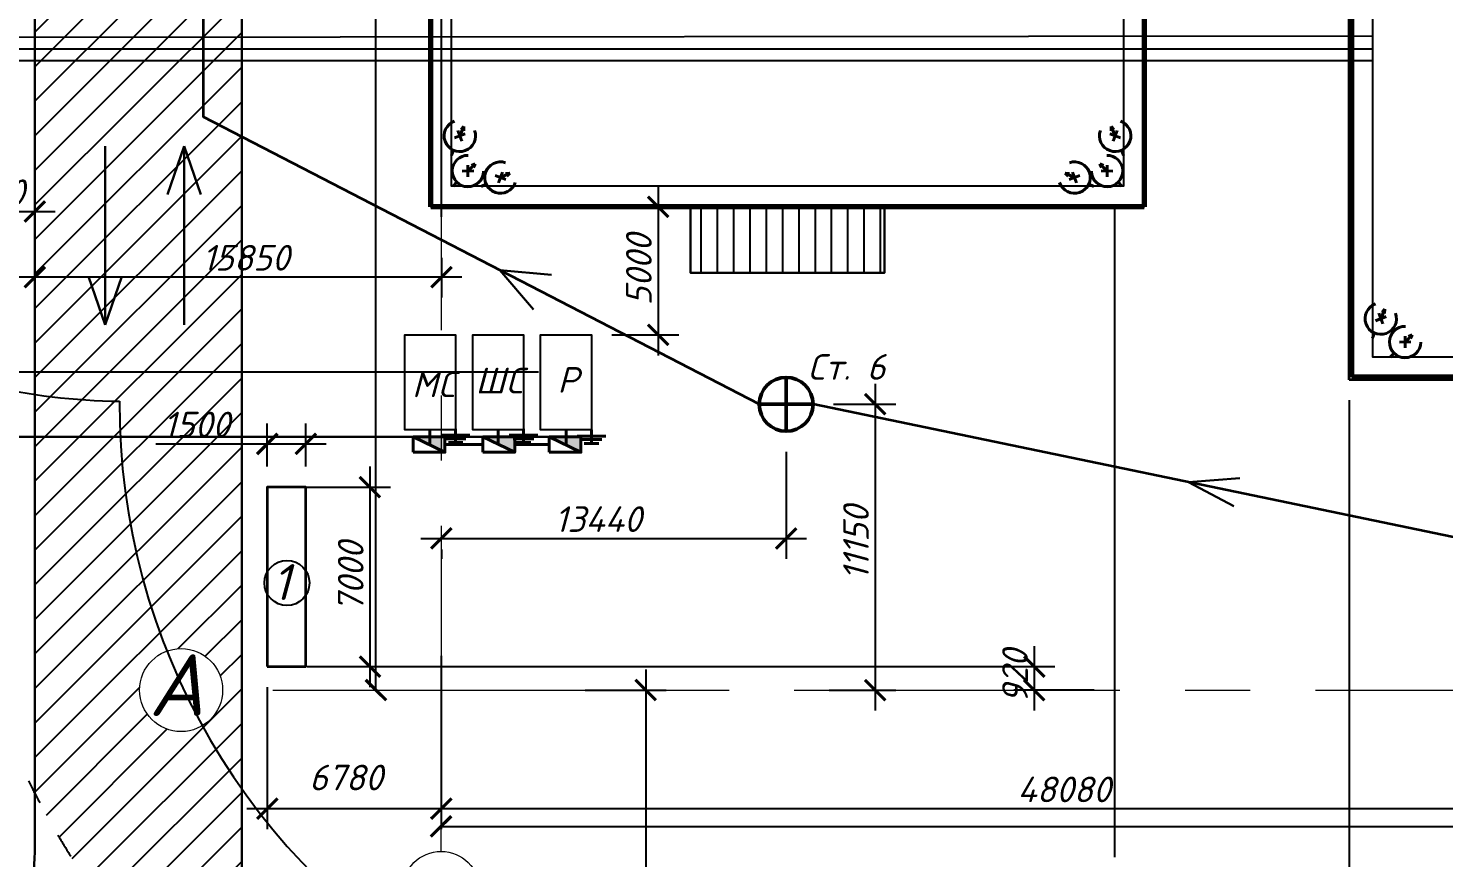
# Model space of a CAD drawing. Header units: millimetres. Extents: x -345369 to 252202, y 74562 to 424723.
# Drawn here: x 93634 to 107427, y 164929 to 173015 of the extents above; entities that cross this region are included whole.
import ezdxf

# ---------------------------------------------------------------- set-up
doc = ezdxf.new("R2010")
doc.units = ezdxf.units.MM
for name, pattern in [('ACAD_ISO03W100', [30, 12, -18]), ('CENTER', [50.8, 31.75, -6.35, 6.35, -6.35]), ('DASHDOT', [1, 0.5, -0.25, 0, -0.25])]:
    doc.linetypes.add(name, pattern=pattern)
for name, color, linetype, lineweight in [('S Asys', 1, 'DASHDOT', 13), ('Вода', 160, 'Continuous', 25), ('Канализация', 2, 'Continuous', 25), ('Основной [&]', 7, 'Continuous', 18), ('Перекрытие', 7, 'Continuous', 20), ('Тонка', 7, 'Continuous', 30), ('ТОнкая', 7, 'Continuous', 35), ('Электр', 1, 'Continuous', 25)]:
    doc.layers.add(name, color=color, linetype=linetype, lineweight=lineweight)
doc.styles.get("Standard").update_dxf_attribs({"font": 'isocpeur.TTF', "oblique": 15})
doc.styles.add('standart-наклонный', font='isocpeui.ttf', dxfattribs={"height": 3})
doc.styles.add('вано размеры', font='isocpeui.ttf', dxfattribs={"height": 250})
doc.dimstyles.new('ARCH1', dxfattribs={"dimtxt": 300, "dimasz": 200, "dimexe": 0, "dimexo": 0, "dimgap": 100, "dimtad": 1, "dimdec": 0, "dimlfac": 2, "dimzin": 13, "dimdsep": 46, "dimtxsty": 'Standard', "dimblk": 'ARCHTICK', "dimcen": 250, "dimdle": 1, "dimse1": 1, "dimclrt": 256, "dimadec": 0, "dimazin": 0, "dimtfac": 1, "dimtdec": 0, "dimtmove": 1, "dimatfit": 3, "dimldrblk": 'ARCHTICK', "dimfxl": 1, "dimtfill": 1, "dimtzin": 13, "dimarcsym": 0})
doc.dimstyles.new('ss400', dxfattribs={"dimtxt": 250, "dimasz": 200, "dimexe": 200, "dimexo": 200, "dimgap": 62.5, "dimtad": 1, "dimdec": 0, "dimlfac": 4, "dimrnd": 10, "dimdsep": 46, "dimtxsty": 'Standard', "dimblk": 'ARCHTICK', "dimcen": 250, "dimdle": 200, "dimadec": 0, "dimazin": 0, "dimtfac": 1, "dimtdec": 0, "dimtmove": 1, "dimatfit": 3, "dimfxl": 1, "dimarcsym": 0})

# ---------------------------------------------------------------- blocks, each defined once
blk = doc.blocks.new('_ArchTick')
at = {"color": 0, "linetype": 'ByBlock', "const_width": 0.15}
blk.add_lwpolyline([(-0.5, -0.5), (0.5, 0.5)], dxfattribs=at)
blk = doc.blocks.new('*D266')
at = {"color": 0, "lineweight": -2, "transparency": 16777216}
for p, q in [((97656, 165235), (126908, 165235)), ((126907, 165082), (126907, 165235))]:
    blk.add_line(p, q, dxfattribs=at)
at = {"layer": 'Defpoints', "color": 0, "transparency": 16777216}
for p in [(97657, 165167), (126907, 165235), (126907, 165082)]:
    blk.add_point(p, dxfattribs=at)
at = {"color": 0, "lineweight": -2, "transparency": 16777216, "xscale": 200, "yscale": 200, "zscale": 200, "rotation": 180}
blk.add_blockref('_ArchTick', (97657, 165235), dxfattribs=at)
at = {"color": 0, "lineweight": -2, "transparency": 16777216, "xscale": 200, "yscale": 200, "zscale": 200}
blk.add_blockref('_ArchTick', (126907, 165235), dxfattribs=at)
at = {"lineweight": 25, "transparency": 16777216, "insert": (113407, 165485), "char_height": 300, "attachment_point": 5, "bg_fill": 3, "box_fill_scale": 1.1, "bg_fill_color": 256, "bg_fill_true_color": 13158600, "bg_fill_transparency": 0}
blk.add_mtext('117000', dxfattribs=at)
blk = doc.blocks.new('*D264')
at = {"color": 0, "lineweight": -2, "transparency": 16777216}
for p, q in [((96487, 181816), (97021, 181816)), ((97021, 166563), (97021, 181817))]:
    blk.add_line(p, q, dxfattribs=at)
at = {"layer": 'Defpoints', "color": 0, "transparency": 16777216}
for p in [(96487, 181816), (97021, 181816), (96485, 166564)]:
    blk.add_point(p, dxfattribs=at)
at = {"color": 0, "lineweight": -2, "transparency": 16777216, "xscale": 200, "yscale": 200, "zscale": 200}
for p, rotation in [((97021, 181816), 90), ((97021, 166564), 270)]:
    blk.add_blockref('_ArchTick', p, dxfattribs=dict(at, rotation=rotation))
at = {"lineweight": 25, "transparency": 16777216, "insert": (96771, 174190), "char_height": 300, "attachment_point": 5, "rotation": 90, "bg_fill": 3, "box_fill_scale": 1.1, "bg_fill_color": 256, "bg_fill_true_color": 13158600, "bg_fill_transparency": 0}
blk.add_mtext('62700', dxfattribs=at)
blk = doc.blocks.new('*D296')
at = {"layer": 'Defpoints', "color": 0, "transparency": 16777216}
for p in [(93347, 172930), (93697, 172930), (93697, 171230)]:
    blk.add_point(p, dxfattribs=at)
at = {"layer": 'Основной [&]', "color": 0, "lineweight": -2, "transparency": 16777216}
for p, q in [((93347, 172730), (93347, 171030)), ((93697, 172730), (93697, 171030)), ((93147, 171230), (93897, 171230))]:
    blk.add_line(p, q, dxfattribs=at)
at = {"layer": 'Основной [&]', "color": 0, "lineweight": -2, "transparency": 16777216, "xscale": 200, "yscale": 200, "zscale": 200, "rotation": 180}
blk.add_blockref('_ArchTick', (93347, 171230), dxfattribs=at)
at = {"layer": 'Основной [&]', "color": 0, "lineweight": -2, "transparency": 16777216, "xscale": 200, "yscale": 200, "zscale": 200}
blk.add_blockref('_ArchTick', (93697, 171230), dxfattribs=at)
at = {"layer": 'Основной [&]', "color": 0, "lineweight": 25, "transparency": 16777216, "insert": (93273, 171417), "char_height": 250, "attachment_point": 5}
blk.add_mtext('1500', dxfattribs=at)
blk = doc.blocks.new('прожктр')
at = {"color": 1, "lineweight": 40}
for p, q in [((1822.3, 1757.39), (1820.05, 1757.44)), ((1821.2, 1758.54), (1821.15, 1756.29)), ((1821.17, 1757.41), (1822.62, 1758.79)), ((1821.85, 1758.46), (1822.62, 1758.79)), ((1821.85, 1758.46), (1821.85, 1758.46)), ((1822.26, 1758.07), (1822.62, 1758.79)), ((1818.96, 1755.31), (1818.17, 1754.56))]:
    blk.add_line(p, q, dxfattribs=at)
blk.add_arc((1821.17, 1757.41), 3.06, 90, 0, dxfattribs=at)
blk = doc.blocks.new('*D309')
at = {"layer": 'Defpoints', "color": 0, "transparency": 16777216}
for p in [(96338, 168964), (95963, 168542), (96338, 168542)]:
    blk.add_point(p, dxfattribs=at)
at = {"layer": 'Основной [&]', "color": 0, "lineweight": -2, "transparency": 16777216}
for p, q in [((95963, 168742), (95963, 169164)), ((96338, 168742), (96338, 169164)), ((94877, 168964), (95963, 168964)), ((95763, 168964), (96538, 168964))]:
    blk.add_line(p, q, dxfattribs=at)
at = {"layer": 'Основной [&]', "color": 0, "lineweight": -2, "transparency": 16777216, "xscale": 200, "yscale": 200, "zscale": 200, "rotation": 180}
blk.add_blockref('_ArchTick', (95963, 168964), dxfattribs=at)
at = {"layer": 'Основной [&]', "color": 0, "lineweight": -2, "transparency": 16777216, "xscale": 200, "yscale": 200, "zscale": 200}
blk.add_blockref('_ArchTick', (96338, 168964), dxfattribs=at)
at = {"layer": 'Основной [&]', "color": 0, "lineweight": 25, "transparency": 16777216, "insert": (95273, 169152), "char_height": 250, "attachment_point": 5}
blk.add_mtext('1500', dxfattribs=at)
blk = doc.blocks.new('*D310')
at = {"layer": 'Defpoints', "color": 0, "transparency": 16777216}
for p in [(96024, 168542), (96338, 166792), (96963, 166792)]:
    blk.add_point(p, dxfattribs=at)
at = {"layer": 'Основной [&]', "color": 0, "lineweight": -2, "transparency": 16777216}
for p, q in [((96963, 168742), (96963, 166592)), ((96224, 168542), (97163, 168542)), ((96538, 166792), (97163, 166792))]:
    blk.add_line(p, q, dxfattribs=at)
at = {"layer": 'Основной [&]', "color": 0, "lineweight": -2, "transparency": 16777216, "xscale": 200, "yscale": 200, "zscale": 200}
for p, rotation in [((96963, 168542), 90), ((96963, 166792), 270)]:
    blk.add_blockref('_ArchTick', p, dxfattribs=dict(at, rotation=rotation))
at = {"layer": 'Основной [&]', "color": 0, "lineweight": 25, "transparency": 16777216, "insert": (96776, 167667), "char_height": 250, "attachment_point": 5, "rotation": 90}
blk.add_mtext('7000', dxfattribs=at)
blk = doc.blocks.new('*D329')
at = {"layer": 'Defpoints', "color": 0, "transparency": 16777216}
for p in [(101019, 169087, -521), (97659, 168134), (101019, 168042)]:
    blk.add_point(p, dxfattribs=at)
at = {"layer": 'Основной [&]', "color": 0, "lineweight": -2, "transparency": 16777216}
for p, q in [((101019, 168887), (101019, 167842)), ((97459, 168042), (101219, 168042)), ((97659, 167934), (97659, 167842))]:
    blk.add_line(p, q, dxfattribs=at)
at = {"layer": 'Основной [&]', "color": 0, "lineweight": -2, "transparency": 16777216, "xscale": 200, "yscale": 200, "zscale": 200, "rotation": 180}
blk.add_blockref('_ArchTick', (97659, 168042), dxfattribs=at)
at = {"layer": 'Основной [&]', "color": 0, "lineweight": -2, "transparency": 16777216, "xscale": 200, "yscale": 200, "zscale": 200}
blk.add_blockref('_ArchTick', (101019, 168042), dxfattribs=at)
at = {"layer": 'Основной [&]', "color": 0, "lineweight": 25, "transparency": 16777216, "insert": (99186, 168230), "char_height": 250, "attachment_point": 5}
blk.add_mtext('13440', dxfattribs=at)
blk = doc.blocks.new('*D330')
at = {"layer": 'Defpoints', "color": 0, "transparency": 16777216}
for p in [(101282, 169350, -521), (101238, 166563), (101887, 166563)]:
    blk.add_point(p, dxfattribs=at)
at = {"layer": 'Основной [&]', "color": 0, "lineweight": -2, "transparency": 16777216}
for p, q in [((101887, 169550), (101887, 166363)), ((101482, 169350), (102087, 169350)), ((101438, 166563), (102087, 166563))]:
    blk.add_line(p, q, dxfattribs=at)
at = {"layer": 'Основной [&]', "color": 0, "lineweight": -2, "transparency": 16777216, "xscale": 200, "yscale": 200, "zscale": 200}
for p, rotation in [((101887, 169350), 90), ((101887, 166563), 270)]:
    blk.add_blockref('_ArchTick', p, dxfattribs=dict(at, rotation=rotation))
at = {"layer": 'Основной [&]', "color": 0, "lineweight": 25, "transparency": 16777216, "insert": (101700, 167998), "char_height": 250, "attachment_point": 5, "rotation": 90}
blk.add_mtext('11150', dxfattribs=at)
blk = doc.blocks.new('*D331')
at = {"layer": 'Defpoints', "color": 0, "transparency": 16777216}
for p in [(96151, 166792), (103437, 166563), (104221, 166563)]:
    blk.add_point(p, dxfattribs=at)
at = {"layer": 'Основной [&]', "color": 0, "lineweight": -2, "transparency": 16777216}
for p, q in [((103437, 166992), (103437, 166363)), ((96351, 166792), (103637, 166792)), ((104021, 166563), (103237, 166563))]:
    blk.add_line(p, q, dxfattribs=at)
at = {"layer": 'Основной [&]', "color": 0, "lineweight": -2, "transparency": 16777216, "xscale": 200, "yscale": 200, "zscale": 200}
for p, rotation in [((103437, 166792), 90), ((103437, 166563), 270)]:
    blk.add_blockref('_ArchTick', p, dxfattribs=dict(at, rotation=rotation))
at = {"layer": 'Основной [&]', "color": 0, "lineweight": 25, "transparency": 16777216, "insert": (103250, 166697), "char_height": 250, "attachment_point": 5, "rotation": 90}
blk.add_mtext('920', dxfattribs=at)
blk = doc.blocks.new('*D332')
at = {"layer": 'Defpoints', "color": 0, "transparency": 16777216}
for p in [(97658, 167098), (95963, 166792), (97658, 165408)]:
    blk.add_point(p, dxfattribs=at)
at = {"layer": 'Основной [&]', "color": 0, "lineweight": -2, "transparency": 16777216}
for p, q in [((97658, 166898), (97658, 165208)), ((95963, 166592), (95963, 165208)), ((95763, 165408), (97858, 165408))]:
    blk.add_line(p, q, dxfattribs=at)
at = {"layer": 'Основной [&]', "color": 0, "lineweight": -2, "transparency": 16777216, "xscale": 200, "yscale": 200, "zscale": 200, "rotation": 180}
blk.add_blockref('_ArchTick', (95963, 165408), dxfattribs=at)
at = {"layer": 'Основной [&]', "color": 0, "lineweight": -2, "transparency": 16777216, "xscale": 200, "yscale": 200, "zscale": 200}
blk.add_blockref('_ArchTick', (97658, 165408), dxfattribs=at)
at = {"layer": 'Основной [&]', "color": 0, "lineweight": 25, "transparency": 16777216, "insert": (96729, 165711), "char_height": 250, "attachment_point": 5}
blk.add_mtext('6780', dxfattribs=at)
blk = doc.blocks.new('*D334')
at = {"layer": 'Defpoints', "color": 0, "transparency": 16777216}
for p in [(109677, 167400, -521), (97658, 166264), (109677, 165408)]:
    blk.add_point(p, dxfattribs=at)
at = {"layer": 'Основной [&]', "color": 0, "lineweight": -2, "transparency": 16777216}
for p, q in [((109677, 167200), (109677, 165208)), ((97658, 166064), (97658, 165208)), ((97458, 165408), (109877, 165408))]:
    blk.add_line(p, q, dxfattribs=at)
at = {"layer": 'Основной [&]', "color": 0, "lineweight": -2, "transparency": 16777216, "xscale": 200, "yscale": 200, "zscale": 200, "rotation": 180}
blk.add_blockref('_ArchTick', (97658, 165408), dxfattribs=at)
at = {"layer": 'Основной [&]', "color": 0, "lineweight": -2, "transparency": 16777216, "xscale": 200, "yscale": 200, "zscale": 200}
blk.add_blockref('_ArchTick', (109677, 165408), dxfattribs=at)
at = {"layer": 'Основной [&]', "color": 0, "lineweight": 25, "transparency": 16777216, "insert": (103727, 165595), "char_height": 250, "attachment_point": 5}
blk.add_mtext('48080', dxfattribs=at)
blk = doc.blocks.new('*D335')
at = {"layer": 'Defpoints', "color": 0, "transparency": 16777216}
for p in [(93697, 170976), (97660, 170976), (93697, 170590)]:
    blk.add_point(p, dxfattribs=at)
at = {"layer": 'Основной [&]', "color": 0, "lineweight": -2, "transparency": 16777216}
for p, q in [((93697, 170776), (93697, 170390)), ((97660, 170776), (97660, 170390)), ((97860, 170590), (93497, 170590))]:
    blk.add_line(p, q, dxfattribs=at)
at = {"layer": 'Основной [&]', "color": 0, "lineweight": -2, "transparency": 16777216, "xscale": 200, "yscale": 200, "zscale": 200, "rotation": 180}
blk.add_blockref('_ArchTick', (93697, 170590), dxfattribs=at)
at = {"layer": 'Основной [&]', "color": 0, "lineweight": -2, "transparency": 16777216, "xscale": 200, "yscale": 200, "zscale": 200}
blk.add_blockref('_ArchTick', (97660, 170590), dxfattribs=at)
at = {"layer": 'Основной [&]', "color": 0, "lineweight": 25, "transparency": 16777216, "insert": (95754, 170778), "char_height": 250, "attachment_point": 5}
blk.add_mtext('15850', dxfattribs=at)
blk = doc.blocks.new('*D276')
at = {"layer": 'Defpoints', "color": 0, "transparency": 16777216}
for p in [(91993, 170590), (91993, 170583), (93697, 170583)]:
    blk.add_point(p, dxfattribs=at)
at = {"layer": 'Основной [&]', "color": 0, "lineweight": -2, "transparency": 16777216}
for p, q in [((91993, 170783), (91993, 170790)), ((93697, 170783), (93697, 170790)), ((93897, 170590), (91793, 170590))]:
    blk.add_line(p, q, dxfattribs=at)
at = {"layer": 'Основной [&]', "color": 0, "lineweight": -2, "transparency": 16777216, "xscale": 200, "yscale": 200, "zscale": 200, "rotation": 180}
blk.add_blockref('_ArchTick', (91993, 170590), dxfattribs=at)
at = {"layer": 'Основной [&]', "color": 0, "lineweight": -2, "transparency": 16777216, "xscale": 200, "yscale": 200, "zscale": 200}
blk.add_blockref('_ArchTick', (93697, 170590), dxfattribs=at)
at = {"layer": 'Основной [&]', "color": 0, "lineweight": 25, "transparency": 16777216, "insert": (92817, 170763), "char_height": 250, "attachment_point": 5}
blk.add_mtext('6820', dxfattribs=at)
blk = doc.blocks.new('*D337')
at = {"color": 0, "lineweight": -2, "transparency": 16777216}
for p, q in [((95339, 175373), (95339, 174980)), ((97660, 171176), (97660, 175380)), ((97860, 175180), (95139, 175180))]:
    blk.add_line(p, q, dxfattribs=at)
at = {"layer": 'Defpoints', "color": 0, "transparency": 16777216}
for p in [(95339, 175573, -62), (95339, 175180), (97660, 170976)]:
    blk.add_point(p, dxfattribs=at)
at = {"color": 0, "lineweight": -2, "transparency": 16777216, "xscale": 200, "yscale": 200, "zscale": 200, "rotation": 180}
blk.add_blockref('_ArchTick', (95339, 175180), dxfattribs=at)
at = {"color": 0, "lineweight": -2, "transparency": 16777216, "xscale": 200, "yscale": 200, "zscale": 200}
blk.add_blockref('_ArchTick', (97660, 175180), dxfattribs=at)
at = {"color": 0, "lineweight": 25, "transparency": 16777216, "insert": (96450, 175368), "char_height": 250, "attachment_point": 5}
blk.add_mtext('9280', dxfattribs=at)
blk = doc.blocks.new('*D361')
at = {"color": 0, "lineweight": -2, "transparency": 16777216}
for p, q in [((106507, 169389), (106507, 164150)), ((108625, 162846), (108625, 164550)), ((106307, 164350), (108825, 164350))]:
    blk.add_line(p, q, dxfattribs=at)
at = {"layer": 'Defpoints', "color": 0, "transparency": 16777216}
for p in [(106507, 169589), (108625, 164350), (108625, 162646)]:
    blk.add_point(p, dxfattribs=at)
at = {"color": 0, "lineweight": -2, "transparency": 16777216, "xscale": 200, "yscale": 200, "zscale": 200, "rotation": 180}
blk.add_blockref('_ArchTick', (106507, 164350), dxfattribs=at)
at = {"color": 0, "lineweight": -2, "transparency": 16777216, "xscale": 200, "yscale": 200, "zscale": 200}
blk.add_blockref('_ArchTick', (108625, 164350), dxfattribs=at)
at = {"color": 0, "lineweight": 25, "transparency": 16777216, "insert": (107575, 164537), "char_height": 250, "attachment_point": 5}
blk.add_mtext('8470', dxfattribs=at)
blk = doc.blocks.new('*D362')
at = {"color": 0, "lineweight": -2, "transparency": 16777216}
for p, q in [((99651, 166764), (99651, 158493)), ((99060, 166564), (99851, 166564)), ((99060, 158693), (99851, 158693))]:
    blk.add_line(p, q, dxfattribs=at)
at = {"layer": 'Defpoints', "color": 0, "transparency": 16777216}
for p in [(98860, 166564), (98860, 158693), (99651, 158693)]:
    blk.add_point(p, dxfattribs=at)
at = {"color": 0, "lineweight": -2, "transparency": 16777216, "xscale": 200, "yscale": 200, "zscale": 200}
for p, rotation in [((99651, 166564), 90), ((99651, 158693), 270)]:
    blk.add_blockref('_ArchTick', p, dxfattribs=dict(at, rotation=rotation))
at = {"color": 0, "lineweight": 25, "transparency": 16777216, "insert": (99464, 162473), "char_height": 250, "attachment_point": 5, "rotation": 90}
blk.add_mtext('31480', dxfattribs=at)
blk = doc.blocks.new('*D292')
at = {"layer": 'Defpoints', "color": 0, "transparency": 16777216}
for p in [(99166, 171276), (99122, 170026), (99772, 170026)]:
    blk.add_point(p, dxfattribs=at)
at = {"layer": 'Основной [&]', "color": 0, "lineweight": -2, "transparency": 16777216}
for p, q in [((99772, 171476), (99772, 169826)), ((99366, 171276), (99972, 171276)), ((99322, 170026), (99972, 170026))]:
    blk.add_line(p, q, dxfattribs=at)
at = {"layer": 'Основной [&]', "color": 0, "lineweight": -2, "transparency": 16777216, "xscale": 200, "yscale": 200, "zscale": 200}
for p, rotation in [((99772, 171276), 90), ((99772, 170026), 270)]:
    blk.add_blockref('_ArchTick', p, dxfattribs=dict(at, rotation=rotation))
at = {"layer": 'Основной [&]', "color": 0, "lineweight": 25, "transparency": 16777216, "insert": (99584, 170661), "char_height": 250, "attachment_point": 5, "rotation": 90}
blk.add_mtext('5000', dxfattribs=at)

msp = doc.modelspace()

# ---------------------------------------------------------------- hatches: boundary and pattern name
h = msp.add_hatch()
h.set_pattern_fill('ANSI31', color=256, scale=75)
h.set_pattern_definition([(45, (21899.45, 61778.96), (-168.3798, 168.3798), [])])
h.paths.add_polyline_path([(113577.070413, 189086.523829), (105777.418459, 189086.523829, 0.0705545242), (104486.372632, 187797.326568, 0.5921193589), (94522.47632, 182271.637921, 0.0323834367), (93697.029349, 182112.179184), (93697.029349, 180176.143973), (95713.125088, 180176.143973), (95713.123731, 181815.200152), (95607.608564, 181815.202586, -0.9987050932), (94739.177727, 181816.327852, -1.0012965857), (95607.608564, 181815.202586), (95713.123731, 181815.200152), (95713.121735, 184224.523829, -0.3500198698), (98115.403139, 187086.523829), (115333.61278, 187086.523829, 0.1035227013)])
h.paths.add_polyline_path([(105777.418459, 189086.523829), (96329.914615, 189086.523829, 0.1225790747), (93697.029349, 186096.761723), (93697.029349, 182112.179184, -0.0323834367), (94522.47632, 182271.637921, -0.5921193589), (104486.372632, 187797.326568, -0.0705545242)], flags=17)
h.paths.add_polyline_path([(95339.482686, 180176.143973), (93697.029349, 180176.143973), (93697.029349, 174066.938467), (93697.029349, 173090.007492), (95339.482686, 173090.007492), (95339.482686, 175563.582043, -0.4142135624), (95076.920756, 175826.143973, -0.4142135624), (95339.482686, 176088.705902)])
h.paths.add_polyline_path([(95713.125088, 180176.143973), (95339.482686, 180176.143973), (95339.482686, 176088.705902, -0.4142135624), (95602.044615, 175826.143973, -0.4142135624), (95339.482686, 175563.582043), (95339.482686, 173090.007492), (95713.130958, 173090.007492)])
h.paths.add_polyline_path([(95339.482686, 173090.007492), (93697.029349, 173090.007492), (93697.029349, 172930.160555), (95339.482686, 172931.4784)])
h.paths.add_polyline_path([(95713.130958, 173090.007492), (95339.482686, 173090.007492), (95339.482686, 172931.4784), (95713.131089, 172931.778202)])
h.paths.add_polyline_path([(95713.131089, 172931.778202), (95339.482686, 172931.4784), (95339.482686, 172816.402868), (95713.131185, 172816.402868)])
h.paths.add_polyline_path([(95339.482686, 172931.4784), (93697.029349, 172930.160555), (93697.029349, 172816.402868), (95339.482686, 172816.402868)])
h.paths.add_polyline_path([(95339.482686, 172816.402868), (93697.029349, 172816.402868), (93697.029349, 172699.848187), (95339.482686, 172699.848187)])
h.paths.add_polyline_path([(95713.131185, 172816.402868), (95339.482686, 172816.402868), (95339.482686, 172699.848187), (95713.131281, 172699.848187)])
h.paths.add_polyline_path([(95713.131281, 172699.848187), (95339.482686, 172699.848187), (93697.029349, 172699.848187), (93697.029349, 169665.934227), (95713.133795, 169665.934227)])
h.paths.add_polyline_path([(95713.133795, 169665.934227), (93697.029349, 169665.934227), (93697.029349, 169446.233614, 0.0363199706), (94522.47632, 169380.650024, 0.0134104833), (94530.162656, 169032.282191), (95713.13432, 169032.282191)])
h.paths.add_polyline_path([(94522.47632, 169380.650024, -0.0363199706), (93697.029349, 169446.233614), (93697.029349, 169032.282191), (94530.162656, 169032.282191, -0.0134104833)], flags=17)
h.paths.add_polyline_path([(95713.13432, 169032.282191), (94530.162656, 169032.282191, 0.082801504), (94984.264551, 166943.866613, -0.5207731307), (95527.653685, 166563.643971, -0.2654073373), (95328.611516, 166215.082717, 0.02790877), (95713.137162, 165600.767986)], flags=17)
h.paths.add_polyline_path([(94530.162656, 169032.282191), (93697.029349, 169032.282191), (93697.029349, 165555.526222, 0.115756254), (96149.084307, 162694.396366, -0.1374680467), (95713.138295, 164232.712926), (95713.137162, 165600.767986, -0.02790877), (95328.611516, 166215.082717, -0.5805187318), (94718.213486, 166563.643971, -0.3151205526), (94984.264551, 166943.866613, -0.082801504)])
h.paths.add_polyline_path([(102891.003477, 161317.825243), (99147.937866, 161317.825243, 0.1149662721)])
h.paths.add_polyline_path([(114945.401574, 161317.825243), (111077.398189, 161317.825243, -0.1090337439), (108277.090684, 161317.825243), (104408.169743, 161317.825243, 0.3611344028)])
h.paths.add_polyline_path([(111077.398189, 161317.825243), (108277.090684, 161317.825243, 0.1090337439)], flags=17)
h.paths.add_polyline_path([(129952.860079, 167560.38822, 0.0159013474), (130473.578595, 167622.631233), (130473.578595, 169398.249943, -0.0911053363), (128125.51891, 169374.488222), (128125.51891, 168665.759636, -0.0776956941), (128125.51891, 166658.698693), (128125.51891, 164179.825243, -0.3777969673), (125510.472979, 161317.825243), (123106.574733, 161317.825243, -0.0726860318), (121232.398867, 161182.476493), (119703.137231, 161182.476493), (120096.460636, 161317.825243), (116438.359838, 161317.825243, 0.6309787612)])
h.paths.add_polyline_path([(95299.255706, 175922.137543), (96298.687524, 175922.137543), (96298.687524, 176522.137543), (95299.255706, 176522.137543)], flags=9)
at = {"lineweight": 25}
h = msp.add_hatch(dxfattribs=at)
h.set_pattern_fill('ANSI31', color=0, scale=50, angle=45)
h.set_pattern_definition([(90, (-924697.58, 288524.25), (-158.75, 1e-14), [])])
h.paths.add_polyline_path([(100086.443479, 171276.143973), (100086.443479, 170631.355025), (101978.395168, 170631.355025), (101978.395168, 171276.143973)])
at = {"lineweight": 40}
for points in [[(97693.127335, 169032.282191), (97693.127335, 168881.467224), (97383.693327, 169032.282191)], [(98374.254684, 169032.282191), (98374.254684, 168881.467224), (98064.820677, 169032.282191)], [(99019.912914, 169032.282191), (99019.912914, 168881.467224), (98710.478906, 169032.282191)]]:
    msp.add_hatch(color=1, dxfattribs=at).paths.add_polyline_path(points)

# ---------------------------------------------------------------- linework, layer by layer
at = {"lineweight": 30}
for p, q in [((95713.121735, 184224.523829), (95713.138295, 164232.712926)), ((93697.029349, 164984.963524), (93697.029349, 174066.938467)), ((100086.443479, 171276.143973), (101978.395168, 171276.143973)), ((100086.443479, 170631.355025), (100086.443479, 171276.143973)), ((101978.395168, 170631.355025), (101978.395168, 171276.143973)), ((101978.395168, 170631.355025), (100086.443479, 170631.355025))]:
    msp.add_line(p, q, dxfattribs=at)
at = {"lineweight": 70}
for p, q in [((106532.419323, 169613.635115), (106532.419323, 181938.65283)), ((97557.419323, 171276.143973), (97557.419323, 180376.143973)), ((104507.419323, 177001.143973), (104507.419323, 171276.143973)), ((104507.419323, 171276.143973), (97557.419323, 171276.143973)), ((113432.419323, 169613.635115), (106532.419323, 169613.635115))]:
    msp.add_line(p, q, dxfattribs=at)
at = {"lineweight": 35}
for p, q in [((97557.419323, 180376.143973), (97557.419323, 171276.143973)), ((106532.419323, 176901.143973), (106532.419323, 169613.635115)), ((104507.419323, 176051.143973), (104507.419323, 171276.143973)), ((106507.419323, 169588.635115), (106507.419323, 175776.143973)), ((95339.482686, 175563.582043), (95339.482686, 172153.058722)), ((97557.419323, 171276.143973), (98844.919323, 171276.143973)), ((98844.919323, 171276.143973), (100857.169323, 171276.13421)), ((101207.169323, 171276.13421), (104507.419323, 171276.143973)), ((103733.719323, 171276.143973), (104221.219323, 171276.143973)), ((113407.419323, 169588.635115), (106507.419323, 169588.635115)), ((106532.419323, 169613.635115), (113407.419323, 169613.635115)), ((109414.682507, 167662.229164, -520.992287), (101282.032601, 169349.73002, -520.992287))]:
    msp.add_line(p, q, dxfattribs=at)
at = {"color": 7, "lineweight": 25, "ltscale": 0.5}
msp.add_line((98460.196397, 170026.143973), (98460.196397, 169380.703056), dxfattribs=at)
at = {"color": 7, "lineweight": 50}
msp.add_line((101019.470671, 169096.086749, -583.487005), (101019.470672, 169603.373292, -458.497569), dxfattribs=at)
at = {"color": 1, "lineweight": 40}
for p, q in [((97798.117656, 169109.266239), (97798.117656, 168977.479204)), ((98460.196397, 169109.266239), (98460.196397, 168977.479204)), ((97693.127335, 168881.467224), (97383.693327, 169032.282191)), ((97547.783522, 169100.876893), (97547.783522, 168956.874707)), ((97798.117656, 169047.479204), (97658.117657, 169047.479204)), ((97698.330624, 169013.727416), (97798.117656, 169013.727416)), ((97868.117656, 168977.479204), (97728.117656, 168977.479204)), ((97728.117656, 168977.479204), (97798.117656, 168977.479204)), ((97798.117656, 168977.479204), (97798.117656, 169047.479204)), ((97938.117656, 169047.479204), (97798.117656, 169047.479204)), ((97798.117656, 169047.479204), (97798.117656, 169013.727416)), ((97798.117656, 169013.727416), (97897.904689, 169013.727416)), ((97798.117656, 168977.479204), (97868.117656, 168977.479204)), ((98374.254684, 168881.467224), (98064.820677, 169032.282191)), ((98212.49036, 168956.874707), (98212.49036, 169100.876893)), ((98460.196397, 169047.479204), (98320.196397, 169047.479204)), ((98360.409365, 169013.727416), (98460.196397, 169013.727416)), ((98530.196397, 168977.479204), (98390.196397, 168977.479204)), ((98390.196397, 168977.479204), (98460.196397, 168977.479204)), ((98460.196397, 168977.479204), (98460.196397, 169047.479204)), ((98600.196397, 169047.479204), (98460.196397, 169047.479204)), ((98460.196397, 169047.479204), (98460.196397, 169013.727416)), ((98460.196397, 169013.727416), (98559.98343, 169013.727416)), ((98460.196397, 168977.479204), (98530.196397, 168977.479204)), ((99019.912914, 168881.467224), (98710.478906, 169032.282191)), ((98874.569101, 168956.874707), (98874.569101, 169100.876893)), ((99122.275138, 169039.089858), (98982.275138, 169039.089858)), ((99022.488106, 169005.33807), (99122.275138, 169005.33807)), ((99122.275138, 169100.876893), (99122.275138, 168969.089858)), ((99122.275138, 168969.089858), (99122.275138, 169039.089858)), ((99262.275138, 169039.089858), (99122.275138, 169039.089858)), ((99122.275138, 169039.089858), (99122.275138, 169005.33807)), ((99122.275138, 169005.33807), (99222.06217, 169005.33807)), ((97693.127335, 168956.874707), (98064.820677, 168956.874707)), ((98374.254684, 168956.874707), (98710.478906, 168956.874707)), ((99192.275138, 168969.089858), (99052.275138, 168969.089858)), ((99052.275138, 168969.089858), (99122.275138, 168969.089858)), ((99122.275138, 168969.089858), (99192.275138, 168969.089858))]:
    msp.add_line(p, q, dxfattribs=at)
msp.add_line((104221.219323, 164935.549038), (104221.219323, 164935.549038))
at = {"color": 0, "lineweight": 25}
msp.add_lwpolyline([(100086.443479, 171276.143973), (101978.395168, 171276.143973), (101978.395168, 170631.355025), (100086.443479, 170631.355025)], close=True, dxfattribs=at)
at = {"color": 0, "lineweight": -2}
for points in [[(97798.117656, 169100.876893), (97302.705582, 169100.876893), (97302.705582, 170026.143973), (97798.117656, 170026.143973)], [(98460.196397, 169100.876893), (97964.784323, 169100.876893), (97964.784323, 170026.143973), (98460.196397, 170026.143973)], [(99122.275138, 169100.876893), (98626.863064, 169100.876893), (98626.863064, 170026.143973), (99122.275138, 170026.143973)]]:
    msp.add_lwpolyline(points, close=True, dxfattribs=at)
at = {"color": 1, "lineweight": 40}
for points in [[(97383.693327, 168881.467224), (97693.127335, 168881.467224), (97693.127335, 169032.282191), (97383.693327, 169032.282191)], [(98064.820677, 168881.467224), (98374.254684, 168881.467224), (98374.254684, 169032.282191), (98064.820677, 169032.282191)], [(98710.478906, 168881.467224), (99019.912914, 168881.467224), (99019.912914, 169032.282191), (98710.478906, 169032.282191)]]:
    msp.add_lwpolyline(points, close=True, dxfattribs=at)
at = {"color": 7, "lineweight": 50}
msp.add_circle((101019.470671, 169349.73002, -520.992287), 262.561929, dxfattribs=at)
at = {"color": 0, "lineweight": -2}
msp.add_circle((96154.258003, 167607.793561, -520.992286), 219.458325, dxfattribs=at)
at = {"color": 0, "linetype": 'ByBlock', "lineweight": 0}
for centre, radius in [((95122.933585, 166563.643971), 404.720099), ((97656.834231, 164616.239292), 374.841884)]:
    msp.add_circle(centre, radius, dxfattribs=at)
at = {"lineweight": 30}
msp.add_arc((90766.14602, 165047.629471), 2931.55319, 339.6777568593, 358.7751312962, dxfattribs=at)
at = {"layer": 'S Asys', "color": 0, "linetype": 'CENTER', "lineweight": 0, "ltscale": 100, "extrusion": (1, 3.44505e-16, 1.83691e-16)}
msp.add_line((97657.419323, 164991.08072), (97660.478126, 171276.143973), dxfattribs=at)
at = {"layer": 'Основной [&]', "color": 1, "lineweight": 25}
msp.add_lwpolyline([(117639.945967, 169813.635115), (126832.419323, 169813.635115), (126832.419323, 181738.65283), (106732.419323, 181738.65283), (106732.419323, 169813.635115), (113753.879541, 169813.635115)], dxfattribs=at)
at = {"layer": 'Основной [&]', "lineweight": 25}
msp.add_lwpolyline([(97557.419323, 180376.143973), (104507.419323, 180376.143973), (104507.419323, 171276.143973), (97557.419323, 171276.143973), (97557.419323, 180376.143973)], dxfattribs=at)
at = {"layer": 'Основной [&]', "color": 1, "lineweight": 25}
msp.add_lwpolyline([(97757.419323, 180176.143973), (104307.419323, 180176.143973), (104307.419323, 171476.143973), (97757.419323, 171476.143973)], close=True, dxfattribs=at)
at = {"layer": 'Основной [&]', "lineweight": 35}
msp.add_lwpolyline([(95963.135637, 166792.00037), (96338.135637, 166792.00037), (96338.135637, 168542.00037), (95963.135637, 168542.00037)], close=True, dxfattribs=at)
at = {"layer": 'Основной [&]', "lineweight": 25}
msp.add_arc((94560.586598, 175087.717412, -1041.984574), 5707.194632, 243.2643961917, 269.6173997188, dxfattribs=at)
at = {"layer": 'Тонка'}
for p, q in [((94382.833913, 170124.189414), (94382.833913, 171867.587789)), ((94382.833913, 171867.587789), (94382.833913, 170124.189414)), ((95153.66832, 171867.587789), (94990.973826, 171394.797665)), ((95153.66832, 170124.189414), (95153.66832, 171867.587789)), ((95153.66832, 171867.587789), (95316.362814, 171394.797665)), ((98228.89013, 170657.891324, -294.975849), (98732.811985, 170611.592534, -278.820941)), ((98228.89013, 170657.891324, -294.975849), (98557.737349, 170273.261215, -278.820941)), ((94382.833913, 170124.189414), (94220.139419, 170596.979539)), ((94382.833913, 170124.189414), (94545.528407, 170596.979539)), ((104941.037138, 168590.497376, -520.992287), (105439.612389, 168628.216321, -520.992287)), ((104941.037138, 168590.497376, -520.992287), (105383.44519, 168357.527173, -520.992287))]:
    msp.add_line(p, q, dxfattribs=at)
at = {"layer": 'ТОнкая', "lineweight": 50}
msp.add_line((101282.032601, 169349.73002, -520.992287), (100756.908742, 169349.73002, -520.992287), dxfattribs=at)

# ---------------------------------------------------------------- block references
at = {"color": 0, "lineweight": -2}
for p, xscale, yscale, zscale, rotation in [((46759.60877, 56192.077614), -49.99999999999999, 49.99999999999999, 49.99999999999999, 290.1721635767881), ((155305.229876, 56192.077614), 49.99999999999999, 49.99999999999999, 49.99999999999999, 69.8278364232119), ((8625.191042, 81959.553389), -50.00000000000002, 50.00000000000002, 50.00000000000002, 269.0981981046348), ((-16246.567235, 117645.483635), 50.00000000000001, 50.00000000000001, 50.00000000000001, 341.2386468772843), ((218311.405881, 117645.483635), -50.00000000000001, 50, 50, 18.76135312271576), ((193439.647605, 81959.553389), 50.00000000000002, 50.00000000000002, 50.00000000000002, 90.90180189536517), ((55734.60877, 54410.233385), -49.99999999999999, 49.99999999999999, 49.99999999999999, 290.1721635767881), ((17758.574572, 80292.15228), -50.00000000000002, 50.00000000000002, 50.00000000000002, 269.0981981046348)]:
    msp.add_blockref('прожктр', p, dxfattribs=dict(at, xscale=xscale, yscale=yscale, zscale=zscale, rotation=rotation))

# ---------------------------------------------------------------- texts
at = {"color": 7, "lineweight": 25, "insert": (101986.614101, 169589.147429, -520.992287), "char_height": 250, "width": 3033.49570756, "attachment_point": 9, "style": 'вано размеры'}
msp.add_mtext('Ст. 6', dxfattribs=at)
at = {"char_height": 250, "width": 217.32678242, "attachment_point": 9, "style": 'standart-наклонный'}
for s, insert in [('МC', (97798.117656, 169418.941104)), ('ШC', (98460.196397, 169455.466462)), ('Р', (98995.785649, 169462.418695))]:
    msp.add_mtext(s, dxfattribs=dict(at, insert=insert))
at = {"color": 0, "lineweight": 25, "insert": (96010.941269, 167791.594073, -520.992286), "char_height": 350, "width": 282.22132822, "attachment_point": 1}
msp.add_mtext('1', dxfattribs=at)
at = {"layer": 'Перекрытие', "oblique": 15}
msp.add_text('А', height=600, dxfattribs=at).set_placement((94806.707573, 166312.281979))

# ---------------------------------------------------------------- dimensions: what is measured, and where the dimension line sits
at = {"layer": 'Основной [&]', "lineweight": 25}
dim = msp.add_linear_dim(base=(93697.029349, 171229.850894), p1=(93347.093837, 172929.879779), p2=(93697.029349, 172930.160555), text='1500', dimstyle='ss400', dxfattribs=at)
dim.commit()
dim.dimension.update_dxf_attribs({"geometry": '*D296', "text_midpoint": (93272.86258, 171229.850894), "dimtype": 160})
dim = msp.add_linear_dim(base=(99771.803745, 170026.143973), p1=(99166.408678, 171276.143973), p2=(99122.275138, 170026.143973), angle=90, text='5000', dimstyle='ss400', dxfattribs=at)
dim.commit()
dim.dimension.update_dxf_attribs({"geometry": '*D292', "text_midpoint": (99771.803745, 170661.415576), "dimtype": 160})
for base, p1, p2, picture, middle in [((91993.067799, 170590.35719), (93697.029349, 170583.028575), (91993.067799, 170583.028575), '*D276', (92816.595287, 170575.126299)), ((101019.470671, 168042.036322), (97658.948725, 168133.612346), (101019.470671, 169087.168091, -520.992287), '*D329', (99186.035783, 168042.036322))]:
    dim = msp.add_linear_dim(base=base, p1=p1, p2=p2, dimstyle='ss400', dxfattribs=at)
    dim.commit()
    dim.dimension.update_dxf_attribs({"geometry": picture, "text_midpoint": middle, "dimtype": 160})
dim = msp.add_linear_dim(base=(101887.427667, 166563.109019), p1=(101282.032601, 169349.73002, -520.992287), p2=(101237.89906, 166563.109019), angle=90, dimstyle='ss400', dxfattribs=at)
dim.commit()
dim.dimension.update_dxf_attribs({"geometry": '*D330', "text_midpoint": (101887.427667, 167997.793372), "dimtype": 160})

# ---------------------------------------------------------------- next in the draw order: dimensions: what is measured, and where the dimension line sits
at = {"lineweight": 25}
dim = msp.add_linear_dim(base=(97021.022756, 181816.169578), p1=(96485.140745, 166563.643977), p2=(96486.917609, 181816.169578), angle=90, text='62700', dimstyle='ARCH1', dxfattribs=at)
dim.commit()
dim.dimension.update_dxf_attribs({"geometry": '*D264', "text_midpoint": (96771.022756, 174189.906778)})
dim = msp.add_linear_dim(base=(126906.919323, 165234.561117), p1=(97656.919323, 165166.657462), p2=(126906.919323, 165082.012558), text='117000', dimstyle='ARCH1', dxfattribs=at)
dim.commit()
dim.dimension.update_dxf_attribs({"geometry": '*D266', "text_midpoint": (113406.919323, 165234.561117), "dimtype": 160})

# ---------------------------------------------------------------- next in the draw order: linework, layer by layer
at = {"lineweight": 35}
msp.add_line((100756.908742, 169349.73002, -520.992287), (95339.482686, 172153.058722, -36.649596), dxfattribs=at)
at = {"lineweight": 25}
msp.add_line((104221.219323, 164935.549038), (104221.219323, 171276.143973), dxfattribs=at)
at = {"color": 1, "lineweight": 30}
msp.add_line((99019.912914, 169032.282191), (92343.249375, 169032.282191), dxfattribs=at)
at = {"color": 0, "linetype": 'ACAD_ISO03W100', "lineweight": 25, "ltscale": 20}
msp.add_arc((101019.470671, 169349.73002, -520.992287), 8247.067927, 189.7673524137, 291.2995116118, dxfattribs=at)
at = {"layer": 'S Asys', "color": 0, "linetype": 'CENTER', "lineweight": 0, "ltscale": 100}
msp.add_line((96017.653703, 166563.77096), (112925.925495, 166562.381647), dxfattribs=at)
at = {"layer": 'Вода'}
for p, q in [((89411.606757, 172926.722087), (106732.419323, 172940.619679)), ((92203.841664, 169665.934227, -520.992286), (98605.991651, 169665.934227, -520.992286))]:
    msp.add_line(p, q, dxfattribs=at)
at = {"layer": 'Канализация'}
msp.add_line((88868.480678, 172816.402868), (106732.419323, 172816.402868), dxfattribs=at)
at = {"layer": 'Основной [&]', "lineweight": 25}
for centre, start, end in [((101019.470671, 169349.73002, -520.992287), 179.7273243204, 301.7222805414), ((109677.244436, 167662.229164, -520.992287), 216.2190563623, 337.7800341501)]:
    msp.add_arc(centre, 6497.067927, start, end, dxfattribs=at)
at = {"layer": 'Электр'}
msp.add_line((90640.247423, 172699.848187), (106732.419323, 172699.848187), dxfattribs=at)

# ---------------------------------------------------------------- next in the draw order: dimensions: what is measured, and where the dimension line sits
at = {"lineweight": 25}
for base, p1, p2, picture, middle in [((95339.482685, 175180.422165), (97660.331906, 170975.69996), (95339.482685, 175572.500701, -62.494718), '*D337', (96450.424029, 175180.422165)), ((108624.61616, 164349.634664), (106507.419323, 169588.635115), (108624.61616, 162645.661375), '*D361', (107575.010643, 164349.634664))]:
    dim = msp.add_linear_dim(base=base, p1=p1, p2=p2, dimstyle='ss400', dxfattribs=at)
    dim.commit()
    dim.dimension.update_dxf_attribs({"geometry": picture, "text_midpoint": middle, "dimtype": 160})
dim = msp.add_linear_dim(base=(99651.277054, 158692.825243), p1=(98859.884935, 166563.537421), p2=(98859.884935, 158692.825243), angle=90, dimstyle='ss400', dxfattribs=at)
dim.commit()
dim.dimension.update_dxf_attribs({"geometry": '*D362', "text_midpoint": (99651.277054, 162472.621371), "dimtype": 160})
at = {"layer": 'Основной [&]', "lineweight": 25}
for base, p1, p2, picture, middle in [((93697.029349, 170590.35719), (97660.331906, 170975.69996), (93697.029349, 170975.69996), '*D335', (95754.106845, 170590.35719)), ((96338.135637, 168964.169517), (95963.135637, 168542.00037), (96338.135637, 168542.00037), '*D309', (95273.017761, 168964.169517)), ((109677.244436, 165407.780665), (97658.444808, 166264.041649), (109677.244436, 167399.667235, -520.992287), '*D334', (103726.751643, 165407.780665)), ((97658.444808, 165407.780665), (95963.135637, 166792.00037), (97658.444808, 167098.191557), '*D332', (96729.189673, 165523.700554))]:
    dim = msp.add_linear_dim(base=base, p1=p1, p2=p2, dimstyle='ss400', dxfattribs=at)
    dim.commit()
    dim.dimension.update_dxf_attribs({"geometry": picture, "text_midpoint": middle, "dimtype": 160})
for base, p1, p2, picture, middle in [((96963.076161, 166792.00037), (96024.383348, 168542.00037), (96338.135637, 166792.00037), '*D310', (96963.076161, 167667.00037)), ((103437.408012, 166563.096892), (96150.635637, 166792.00037), (104221.219323, 166563.096892), '*D331', (103437.408012, 166696.509223))]:
    dim = msp.add_linear_dim(base=base, p1=p1, p2=p2, angle=90, dimstyle='ss400', dxfattribs=at)
    dim.commit()
    dim.dimension.update_dxf_attribs({"geometry": picture, "text_midpoint": middle, "dimtype": 160})

doc.saveas('drawing.dxf')
